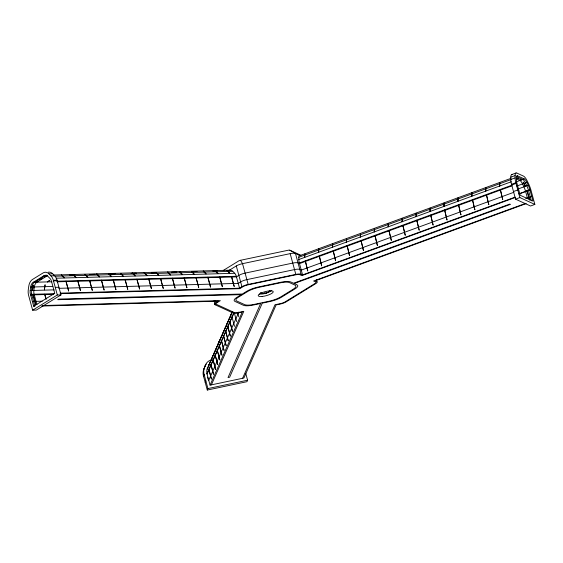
<?xml version="1.0" encoding="UTF-8"?>
<svg xmlns="http://www.w3.org/2000/svg" width="563" height="563" viewBox="0 0 563 563"><rect width="100%" height="100%" fill="white"/><g stroke="black" fill="none" stroke-linecap="round" stroke-linejoin="round"><path stroke-width="0.84" d="M46.842 275.223A6.777 4.384 88.4 0 0 45.117 275.694L34.47 282.253A6.777 4.384 88.4 0 0 31.887 287.024L31.422 290.494A6.453 4.18 88.4 0 0 31.669 294.315L34.906 306.23L33.681 306.265L30.444 294.35A6.453 4.18 88.4 0 1 30.198 290.522L30.662 287.06A6.777 4.384 88.4 0 1 33.252 282.288L43.893 275.729L47.566 275.631L36.919 282.183A6.777 4.384 88.4 0 0 34.336 286.954L33.871 290.424A6.453 4.18 88.4 0 0 34.118 294.252L36.919 304.555M260.683 292.978C262.752 294.878 268.143 293.049 269.895 290.804M211.625 359.877A8.987 8.466 23.8 0 0 205.516 364.979L203.623 369.764A12.252 11.541 23.8 0 0 203.356 375.542L207.283 390.046L246.939 381.7L247.593 380.215L245.749 373.431M205.516 364.979L204.27 368.279A12.252 11.541 23.8 0 0 204.01 374.064L207.937 388.569L207.283 390.046M207.121 369.131L207.733 367.597M316.364 279.825L316.8 281.43A6.953 1.858 -15.2 0 1 315.857 283.569L286.208 301.824A6.953 1.858 -15.2 0 1 279.966 304.111L276.116 304.921L243.92 378.012L210.069 385.141L206.945 373.593A9.226 8.684 23.8 0 1 207.29 368.828L232.047 312.268M208.986 365.042L210.682 360.609M211.09 360.271L212.779 355.837M213.187 355.499L214.883 351.066M215.291 350.728L216.987 346.287M217.395 345.956L219.134 341.417L217.438 345.858M219.493 341.185L221.189 336.744M221.597 336.414L223.293 331.973M223.701 331.642L225.397 327.202M225.798 326.871L227.494 322.43M227.902 322.099L229.598 317.659M230.007 317.328L231.703 312.887M203.799 369.251L204.453 367.766M203.426 375.838L204.08 374.36M203.489 376.084L204.137 374.606M207.29 368.828L232.413 311.803M231.879 316.723L234.574 326.371M207.001 373.818L233.891 312.775M207.05 374.029L233.941 312.986M205.206 382.418L205.861 380.933M208.76 380.321L238.839 312.057M236.671 321.6L234.25 312.662M238.775 316.828L237.67 312.768M210.069 385.141L242.266 312.05L238.423 312.859A6.953 1.858 -15.2 0 1 233.124 313.007L215.136 304.78L214.046 300.769M211.392 384.86L243.779 311.346L238.606 312.437A5.574 1.492 -15.2 0 1 234.363 312.556L216.375 304.33A5.574 1.492 -15.2 0 1 217.128 302.613L220.351 300.635L42.556 305.533M242.597 378.287L274.983 304.773L280.156 303.689A5.574 1.492 -15.2 0 0 285.152 301.859L314.808 283.597A5.574 1.492 -15.2 0 0 315.561 281.887L313.605 280.993L525.687 203.363M46.222 275.673L44.097 276.982L46.469 275.666M33.681 306.265L54.752 293.288L51.514 281.38A6.453 4.18 88.4 0 0 49.91 278.389L47.961 276.405A6.777 4.384 88.4 0 0 43.893 275.729M52.69 273.787L49.016 273.892A9.803 6.348 88.4 0 0 43.133 272.914L32.485 279.466A9.803 6.348 88.4 0 0 28.741 286.377L28.277 289.839A9.487 6.137 88.4 0 0 28.636 295.462L32.64 310.192L57.32 294.998L60.994 294.892L56.99 280.163A9.487 6.137 88.4 0 0 54.632 275.771L52.69 273.787A9.803 6.348 88.4 0 0 48.277 272.218M60.994 294.892L36.313 310.093L32.64 310.192M223.244 270.458L238.656 260.972A2.111 0.563 -15.2 0 1 240.549 260.275L288.193 250.239A2.111 0.563 -15.2 0 1 289.797 250.197L300.938 255.292M228.684 270.634L236.291 265.954A6.953 1.858 -15.2 0 1 242.533 263.667L290.177 253.639A6.953 1.858 -15.2 0 1 295.476 253.491L300.016 255.567A6.404 1.886 69.9 0 0 298.805 257.27L298.819 259.529A7.769 2.287 69.9 0 0 299.333 263.012L302.57 274.92L515.061 197.141M215.136 304.78A6.953 1.858 -15.2 0 1 216.079 302.648L218.472 301.17L41.746 306.04M60.178 293.14L239.542 288.2L241.935 286.722A6.953 1.858 -15.2 0 1 248.177 284.435L295.814 274.406A6.953 1.858 -15.2 0 1 301.114 274.258L302.57 274.92M511.605 174.629L516.144 172.968M510.789 177.176L515.11 175.593A9.437 2.78 69.9 0 1 516.89 173.087L523.491 176.106A9.437 2.78 69.9 0 1 527.327 181.18L529.016 184.72A12.337 3.631 69.9 0 1 530.916 189.97L534.85 204.425L530.529 206.009L515.553 199.161L511.38 183.742A10.81 3.181 69.9 0 1 510.803 179.843L510.789 177.176A9.437 2.78 69.9 0 1 512.569 174.671M300.839 255.264L510.859 178.394M517.657 175.902A6.404 1.886 69.9 0 0 516.447 177.605L516.454 179.864A7.769 2.287 69.9 0 0 516.968 183.348L520.205 195.262L532.985 201.104L529.86 189.597A9.304 2.738 69.9 0 0 528.249 185.262L526.862 182.37A6.404 1.886 69.9 0 0 524.259 178.921L517.657 175.902L516.215 176.43L522.816 179.449A6.404 1.886 69.9 0 1 525.42 182.898L526.813 185.79A9.304 2.738 69.9 0 1 528.418 190.125L531.331 200.829M510.796 179.463L515.117 177.88L515.11 175.593M298.805 257.27L511.303 179.491M298.819 259.529L511.31 181.75M516.637 181.708L524.259 178.921M511.521 184.312L515.842 182.729L515.701 182.159A10.81 3.181 69.9 0 1 515.131 178.26L515.117 177.88M511.711 185.023L516.039 183.439M299.333 263.012L511.823 185.234M511.985 185.825L299.495 263.604L298.038 262.935A6.953 1.858 -15.2 0 0 292.739 263.083L245.102 273.118A6.953 1.858 -15.2 0 0 238.86 275.398L236.467 276.876L57.102 281.817M516.771 186.064L526.862 182.37M518.164 188.95L528.249 185.262M513.477 191.526L517.805 189.942M513.752 192.328L301.261 270.106L299.805 269.445A6.953 1.858 -15.2 0 0 294.505 269.593L246.868 279.621A6.953 1.858 -15.2 0 0 240.626 281.908L238.233 283.379L58.869 288.326M518.995 193.778L529.91 189.78M519.058 193.989L529.973 189.991M515.56 197.374L301.824 275.603L299.875 274.716A5.574 1.492 -15.2 0 0 295.631 274.828L247.987 284.864A5.574 1.492 -15.2 0 0 242.991 286.694L239.768 288.678L60.227 293.626M515.553 199.161L519.874 197.578L534.85 204.425M525.708 198.479L531.683 196.29M526.194 203.595L315.35 280.768L316.8 281.43M207.937 388.569L247.593 380.215M53.33 275.047L230.056 270.177M69.545 275.026L74.823 274.878M89.77 274.47L95.048 274.322M109.989 273.907L115.267 273.766M131.095 273.329L136.366 273.182M151.313 272.766L156.591 272.626M171.539 272.211L176.81 272.07M191.758 271.655L197.036 271.507M212.863 271.07L217.255 270.951M49.016 273.892L50.959 275.87L54.632 275.771M55.153 276.208L232.751 271.31L234.701 273.294A6.453 4.18 88.4 0 1 236.305 276.285L239.542 288.2M56.216 278.213L234.701 273.294M50.959 275.87A9.487 6.137 88.4 0 1 53.323 280.261L56.99 280.163M53.478 280.86L57.152 280.754M56.94 281.226L236.305 276.285M33.252 282.288L51.866 281.774M30.662 287.06L52.795 286.447M55.251 287.362L58.918 287.264M30.198 290.522L54.09 289.868M30.444 294.35L54.337 293.689M30.606 294.942L53.619 294.308M32.373 301.451L42.197 301.177M521.437 179.893L519.86 179.407L521.148 179.998M516.264 178.83L519.93 180.505A6.404 1.886 69.9 0 1 522.534 183.953L523.928 186.846A9.304 2.738 69.9 0 1 525.532 191.181L527.355 197.873M289.797 250.197L295.476 253.491L301.114 274.258M240.549 260.275L242.533 263.667L248.177 284.435M525.525 186.297L523.147 182.067L525.237 186.402M529.713 200.161L527.067 190.414L529.206 199.457M515.842 182.729L519.874 197.578M290.177 253.639L295.814 274.406M269.466 290.543L269.67 291.317M266.017 292.288L266.229 293.07M264.413 292.711L264.617 293.485M261.126 292.922L261.338 293.703M260.76 292.809L260.972 293.583M236.291 265.954L241.935 286.722M215.643 301.036L216.079 302.648M207.578 377.133L208.247 379.575M53.323 280.261L57.32 294.998M46.229 299.044L44.66 294.182L45.983 299.052M499.782 185.994L499.775 182.609L499.494 186.1M485.855 191.089L485.841 187.704L485.566 191.195M471.928 196.191L471.914 192.799L471.639 196.297M458 201.287L457.986 197.902L457.712 201.392M444.073 206.382L444.059 202.997L443.785 206.487M430.146 211.484L430.132 208.092L429.858 211.589M416.219 216.579L416.205 213.194L415.93 216.685M402.292 221.681L402.278 218.289L402.003 221.787M388.364 226.776L388.35 223.391L388.076 226.882M374.437 231.872L374.423 228.487L374.149 231.977M360.51 236.974L360.496 233.582L360.221 237.079M346.583 242.069L346.569 238.684L346.294 242.174M332.656 247.171L332.642 243.779L332.367 247.27M318.728 252.266L318.714 248.881L318.44 252.372M304.801 257.361L304.787 253.976L304.513 257.467M229.014 270.458A6.777 4.384 88.4 0 1 232.751 271.31M271.704 290.578A7.783 2.083 -15.2 0 1 259.459 294.083M204.862 366.464A8.987 8.466 23.8 0 1 206.255 364.127M208.345 366.077A5.954 5.609 23.8 0 1 209.57 364.191M33.231 285.202L32.577 290.114L33.231 285.202M45.061 284.878L44.4 289.79L45.061 284.878M208.803 369.117L211.406 378.962L208.803 369.117M210.9 364.345L213.511 374.191L210.9 364.345M213.004 359.567L215.608 369.412L213.004 359.567M215.108 354.796L217.712 364.641L215.108 354.796M217.212 350.024L219.816 359.87L217.212 350.024M219.31 345.253L221.913 355.098L219.31 345.253M221.414 340.481L224.018 350.327L221.414 340.481M223.518 335.71L226.122 345.555L223.518 335.71M225.615 330.938L228.219 340.784L225.615 330.938M227.719 326.167L230.323 336.012L227.719 326.167M229.824 321.396L232.428 331.241L229.824 321.396M260.662 303.485L228.029 377.562L229.648 377.217L262.281 303.14L269.536 301.613A13.111 3.505 -15.2 0 0 281.303 297.306L295.132 288.791A13.111 3.505 -15.2 0 0 296.905 284.765L294.168 283.513L510.367 204.376L509.754 204.095L293.555 283.231L290.818 281.979A13.111 3.505 -15.2 0 0 280.824 282.253L258.607 286.933A13.111 3.505 -15.2 0 0 246.84 291.24L242.329 294.02L58.763 299.08L57.757 299.699L241.323 294.639L236.805 297.419A13.111 3.505 -15.2 0 0 235.031 301.451L243.42 305.287A13.111 3.505 -15.2 0 0 253.413 305.012L260.662 303.485M37.714 280.909L35.582 282.218L37.714 280.909M41.965 278.291L39.839 279.6L41.965 278.291M49.537 280.585L47.412 281.894L49.537 280.585M247.326 291.69L238.374 297.208A12.295 3.287 -15.2 0 0 236.706 300.987L244.736 304.66A12.295 3.287 -15.2 0 0 254.11 304.4L268.495 301.367A13.723 3.667 -15.2 0 0 280.81 296.863L293.07 289.312A13.723 3.667 -15.2 0 0 294.935 285.096L289.495 282.605A12.295 3.287 -15.2 0 0 280.128 282.865L259.642 287.179A13.723 3.667 -15.2 0 0 247.326 291.69M517.566 178.126L518.854 178.71L517.566 178.126M305.371 261.035L307.736 270.887L305.371 261.035M319.298 255.94L321.663 265.792L319.298 255.94M333.226 250.845L335.59 260.697L333.226 250.845M347.153 245.742L349.517 255.595L347.153 245.742M361.08 240.647L363.445 250.5L361.08 240.647M375.007 235.552L377.372 245.405L375.007 235.552M388.934 230.45L391.299 240.302L388.934 230.45M402.869 225.355L405.226 235.207L402.869 225.355M416.796 220.253L419.154 230.105L416.796 220.253M430.723 215.157L433.081 225.01L430.723 215.157M444.65 210.062L447.008 219.915L444.65 210.062M458.578 204.96L460.935 214.813L458.578 204.96M472.505 199.865L474.862 209.718L472.505 199.865M486.432 194.763L488.79 204.615L486.432 194.763M500.359 189.668L502.717 199.52L500.359 189.668M61.36 274.983L64.112 277.791L61.36 274.983M73.183 274.66L75.942 277.468L73.183 274.66M85.006 274.336L87.765 277.144L85.006 274.336M96.836 274.005L99.588 276.813L96.836 274.005M108.659 273.681L111.418 276.489L108.659 273.681M120.482 273.358L123.241 276.166L120.482 273.358M132.312 273.027L135.064 275.842L132.312 273.027M144.135 272.703L146.894 275.511L144.135 272.703M155.958 272.379L158.717 275.187L155.958 272.379M167.788 272.049L170.54 274.864L167.788 272.049M179.611 271.725L182.37 274.533L179.611 271.725M191.434 271.401L194.193 274.209L191.434 271.401M203.264 271.07L206.016 273.885L203.264 271.07M215.087 270.747L217.846 273.555L215.087 270.747M226.91 270.423L229.669 273.231L226.91 270.423M65.977 281.197L68.623 290.944L65.977 281.197M77.8 280.874L80.446 290.621L77.8 280.874M89.623 280.543L92.276 290.29L89.623 280.543M101.453 280.219L104.099 289.966L101.453 280.219M113.276 279.895L115.922 289.642L113.276 279.895M125.099 279.572L127.752 289.319L125.099 279.572M136.929 279.241L139.575 288.988L136.929 279.241M148.752 278.917L151.398 288.664L148.752 278.917M160.575 278.594L163.228 288.34L160.575 278.594M172.405 278.263L175.051 288.01L172.405 278.263M184.228 277.939L186.874 287.686L184.228 277.939M196.051 277.615L198.704 287.362L196.051 277.615M207.881 277.285L210.527 287.031L207.881 277.285M219.704 276.961L222.35 286.708L219.704 276.961M231.527 276.637L234.18 286.384L231.527 276.637M33.076 294.498L35.729 304.245L33.076 294.498M262.175 296.455A7.783 2.083 -15.2 0 0 273.245 291.711A7.783 2.083 -15.2 0 0 261.732 292.844A7.783 2.083 -15.2 0 0 262.175 296.455"/></g></svg>
